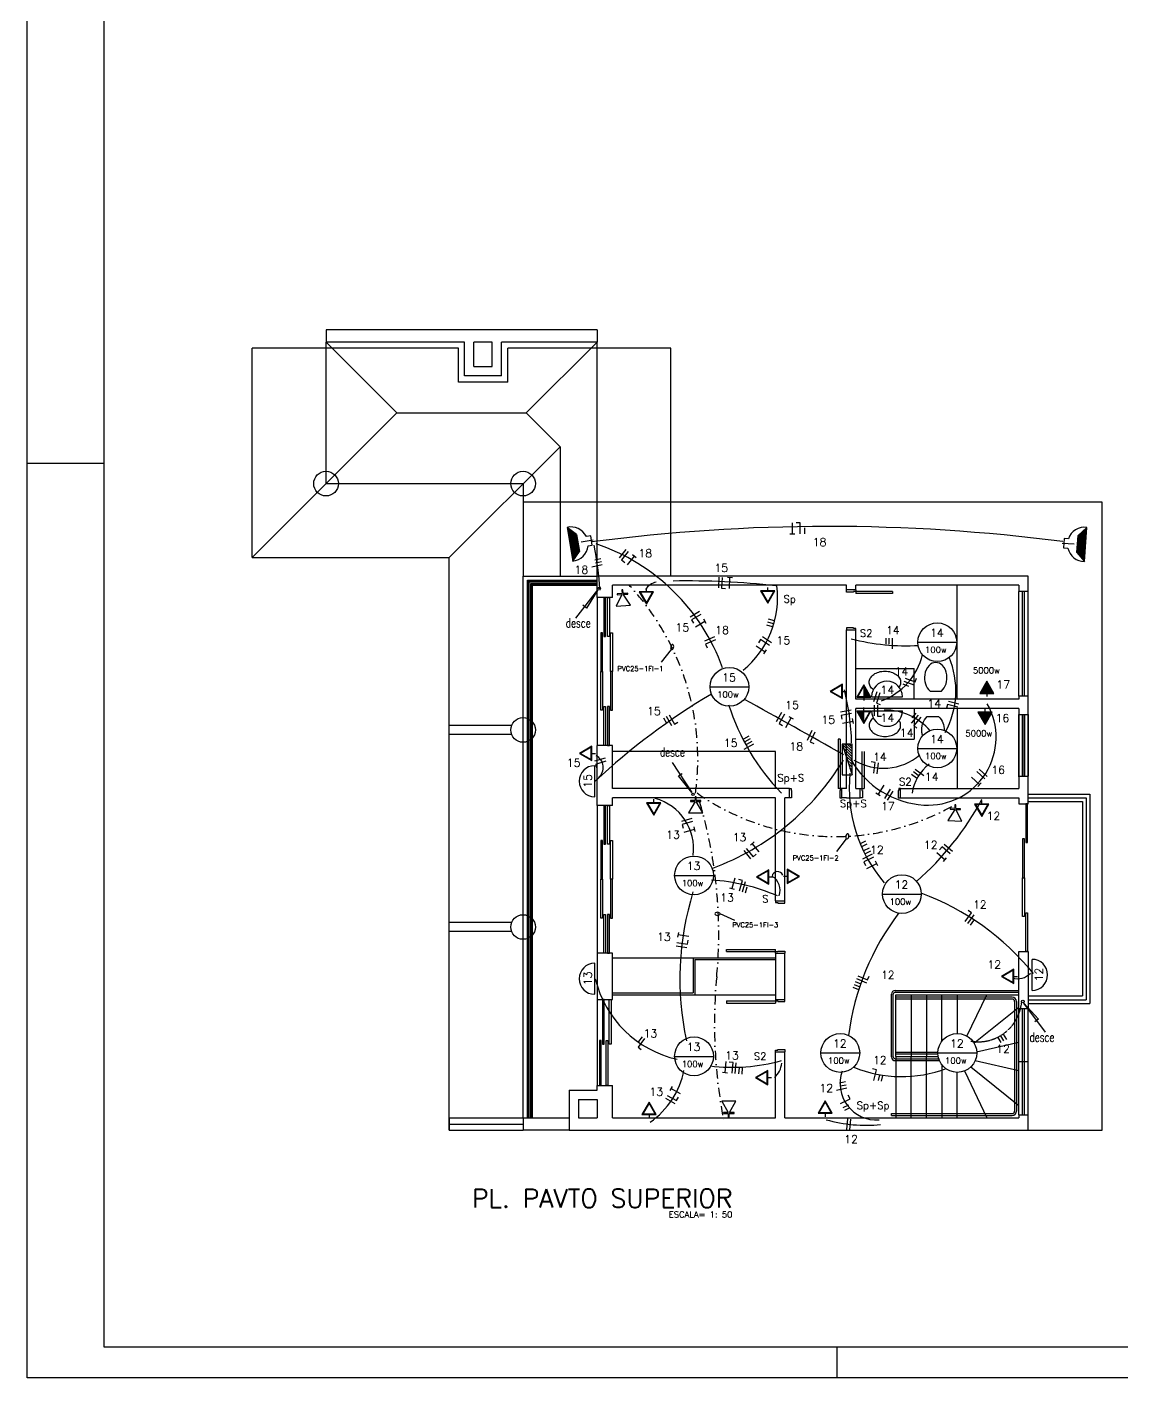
# Model space of a CAD drawing. Extents: x -435 to 5505, y -2177 to 2023.
# Drawn here: x -435 to 1343, y -2177 to 17 of the extents above; entities that cross this region are included whole.
import ezdxf
from ezdxf.enums import TextEntityAlignment as Align

# ---------------------------------------------------------------- set-up
doc = ezdxf.new("R2010")
doc.units = 0
doc.header["$MEASUREMENT"] = 0
doc.linetypes.add('DASHDOT', pattern=[1, 0.5, -0.25, 0, -0.25])
doc.linetypes.add('HIDDEN', pattern=[0.375, 0.25, -0.125])
doc.layers.get('0').update_dxf_attribs({"linetype": 'CONTINUOUS'})
for name, color, linetype in [('100', 6, 'CONTINUOUS'), ('ELETRI', 5, 'CONTINUOUS'), ('ELETRIN', 5, 'HIDDEN'), ('ELETRON', 5, 'CONTINUOUS'), ('TELEFSU', 3, 'CONTINUOUS'), ('TXT', 7, 'CONTINUOUS')]:
    doc.layers.add(name, color=color, linetype=linetype)
doc.styles.add('ROMANS', font='romans')
doc.styles.get("Standard").update_dxf_attribs({"font": 'romans.shx', "height": 8})

# ---------------------------------------------------------------- blocks, each defined once
blk = doc.blocks.new('TA')
at = {"layer": 'ELETRON', "linetype": 'CONTINUOUS'}
for p, q in [((0.9, 10.9), (-19.1, -0.8)), ((0, 9.3), (-17.3, -0.8)), ((-16, 0), (0, 0)), ((-15, 0.6), (0, 0.6)), ((-14.1, 1.1), (0, 1.1)), ((-13.1, 1.7), (0, 1.7)), ((-12.1, 2.2), (0, 2.2)), ((-11.2, 2.8), (0, 2.8)), ((-10.2, 3.4), (0, 3.4)), ((-9.2, 3.9), (0, 3.9)), ((-8.3, 4.5), (0, 4.5)), ((-7.3, 5.1), (0, 5.1)), ((-6.3, 5.6), (0, 5.6)), ((-5.4, 6.2), (0, 6.2)), ((-4.4, 6.8), (0, 6.8)), ((-3.4, 7.3), (0, 7.3)), ((-2.5, 7.9), (0, 7.9)), ((-1.5, 8.4), (0, 8.4)), ((-0.6, 9), (0, 9)), ((0, -10.7), (0, 9.3)), ((0.9, -12.2), (0.9, 10.9)), ((-19.1, -0.8), (0.9, -12.2)), ((-17.3, -0.8), (0, -10.7)), ((-17.3, -0.8), (5.8, -0.8)), ((-17, -0.6), (0, -0.6)), ((-16.6, -1.1), (0, -1.1)), ((-15.7, -1.7), (0, -1.7)), ((-14.7, -2.3), (0, -2.3)), ((-13.7, -2.8), (0, -2.8)), ((-12.7, -3.4), (0, -3.4)), ((-11.7, -3.9), (0, -3.9)), ((-10.7, -4.5), (0, -4.5)), ((-9.8, -5.1), (0, -5.1)), ((-8.8, -5.6), (0, -5.6)), ((-7.8, -6.2), (0, -6.2)), ((-6.8, -6.8), (0, -6.8)), ((-5.8, -7.3), (0, -7.3)), ((-4.8, -7.9), (0, -7.9)), ((-3.9, -8.4), (0, -8.4)), ((-2.9, -9), (0, -9)), ((-1.9, -9.6), (0, -9.6)), ((-0.9, -10.1), (0, -10.1))]:
    blk.add_line(p, q, dxfattribs=at)
blk = doc.blocks.new('TM')
at = {"layer": 'ELETRON', "linetype": 'CONTINUOUS'}
for p, q in [((0.9, 11.6), (-19.1, 0)), ((0, 10.1), (-17.3, 0)), ((-17.3, 0), (0, -9.9)), ((-17.3, 0), (6.8, 0)), ((-16.6, 0.4), (0, 0.4)), ((-15.7, 0.9), (0, 0.9)), ((-14.7, 1.5), (0, 1.5)), ((-13.7, 2.1), (0, 2.1)), ((-12.8, 2.6), (0, 2.6)), ((-11.8, 3.2), (0, 3.2)), ((-10.9, 3.8), (0, 3.8)), ((-9.9, 4.3), (0, 4.3)), ((-8.9, 4.9), (0, 4.9)), ((-8, 5.4), (0, 5.4)), ((-7, 6), (0, 6)), ((-6, 6.6), (0, 6.6)), ((-5.1, 7.1), (0, 7.1)), ((-4.1, 7.7), (0, 7.7)), ((-3.1, 8.3), (0, 8.3)), ((-2.2, 8.8), (0, 8.8)), ((-1.2, 9.4), (0, 9.4)), ((-0.2, 9.9), (0, 9.9)), ((0, -9.9), (0, 10.1)), ((0.9, -11.5), (0.9, 11.6)), ((-19.1, 0), (0.9, -11.5))]:
    blk.add_line(p, q, dxfattribs=at)
blk = doc.blocks.new('TB')
at = {"layer": 'ELETRON', "linetype": 'CONTINUOUS'}
for p, q in [((0.9, 11.6), (-19.1, 0)), ((0, 10.1), (-17.3, 0)), ((-17.3, 0), (0, -9.9)), ((0, -9.9), (0, 10.1)), ((0, 0), (6.8, 0)), ((0.9, -11.5), (0.9, 11.6)), ((-19.1, 0), (0.9, -11.5))]:
    blk.add_line(p, q, dxfattribs=at)
blk = doc.blocks.new('RRR')
at = {"layer": 'ELETRON', "color": 154}
for p, q in [((-5.1, 10.2), (-5.1, 0.3)), ((0, 9.9), (0, 0)), ((5.1, 10), (5.1, 0.1))]:
    blk.add_line(p, q, dxfattribs=at)
blk = doc.blocks.new('RRF')
at = {"layer": 'ELETRON', "color": 154}
for p, q in [((-5.1, 9.7), (-5.1, -0.1)), ((0, 9.9), (0, 0)), ((5.1, 10), (5.1, -7.5))]:
    blk.add_line(p, q, dxfattribs=at)
blk = doc.blocks.new('RRN')
at = {"layer": 'ELETRON', "color": 154}
for p, q in [((-5.1, 9.7), (-5.1, -0.1)), ((0, 9.9), (0, 0)), ((7.5, 11.3), (7.5, -6.2)), ((7.5, -6.2), (13.9, -6.2))]:
    blk.add_line(p, q, dxfattribs=at)
blk = doc.blocks.new('FN')
at = {"layer": 'ELETRON', "color": 154}
for p, q in [((0, 8.8), (0, -8.8)), ((5.2, 8.6), (5.2, -8.9)), ((5.2, -8.9), (11.7, -8.9))]:
    blk.add_line(p, q, dxfattribs=at)
blk = doc.blocks.new('RRRFN')
at = {"layer": 'ELETRON', "color": 154}
for p, q in [((-10.2, 10), (-10.2, 0.2)), ((-5.1, 9.7), (-5.1, -0.1)), ((0, 9.9), (0, 0)), ((5.1, 10), (5.1, -7.5)), ((10.1, 9.9), (10.1, -7.6)), ((10.1, -7.6), (16.5, -7.6))]:
    blk.add_line(p, q, dxfattribs=at)
blk = doc.blocks.new('RFN')
at = {"layer": 'ELETRON', "color": 154}
for p, q in [((-5.1, 8.6), (-5.1, -1.3)), ((0, 8.8), (0, -8.8)), ((5.2, 8.6), (5.2, -8.9)), ((5.2, -8.9), (11.7, -8.9))]:
    blk.add_line(p, q, dxfattribs=at)
blk = doc.blocks.new('RRFNT')
at = {"layer": 'ELETRI', "color": 154}
for p, q in [((-12.2, 9.7), (-12.2, -0.2)), ((-6.8, 9.7), (-6.8, -0.2)), ((-1.1, 9.9), (-1.1, -7.7)), ((4.1, 9.7), (4.1, -7.8)), ((19.7, 9.7), (11.7, 9.7)), ((15.7, -8), (15.7, 9.7)), ((4.1, -7.8), (10.6, -7.8))]:
    blk.add_line(p, q, dxfattribs=at)
blk = doc.blocks.new('RR')
at = {"layer": 'ELETRON', "color": 154}
for p, q in [((-2.9, 10.4), (-2.9, 0.5)), ((2.2, 10.1), (2.2, 0.2))]:
    blk.add_line(p, q, dxfattribs=at)
blk = doc.blocks.new('FNT')
at = {"layer": 'ELETRON', "color": 154}
for p, q in [((-8.9, 9), (-8.9, -8.5)), ((-3.6, 8.9), (-3.6, -8.6)), ((13.1, 8.9), (5.2, 8.9)), ((9.1, -8.8), (9.1, 8.9)), ((-3.6, -8.6), (2.8, -8.6))]:
    blk.add_line(p, q, dxfattribs=at)
blk = doc.blocks.new('RN')
at = {"layer": 'ELETRON', "color": 154}
for p, q in [((0, 9.9), (0, 0)), ((5, 9.9), (5, -7.6)), ((5, -7.6), (11.4, -7.6))]:
    blk.add_line(p, q, dxfattribs=at)
blk = doc.blocks.new('RFNT')
at = {"layer": 'ELETRON', "color": 154}
for p, q in [((-10.3, 8.8), (-10.3, -1.1)), ((-5.2, 8.9), (-5.2, -8.6)), ((0, 8.8), (0, -8.8)), ((16.7, 8.8), (8.8, 8.8)), ((12.7, -8.9), (12.7, 8.8)), ((0, -8.8), (6.4, -8.8))]:
    blk.add_line(p, q, dxfattribs=at)
blk = doc.blocks.new('RRRF')
at = {"layer": 'ELETRON', "color": 154}
for p, q in [((-7.9, 10.1), (-7.9, 0.2)), ((-2.8, 9.8), (-2.8, -0.1)), ((2.3, 10), (2.3, 0.1)), ((7.4, 10.1), (7.4, -7.4))]:
    blk.add_line(p, q, dxfattribs=at)
blk = doc.blocks.new('RNT')
at = {"layer": 'ELETRON', "color": 154}
for p, q in [((-9.2, 9.7), (-9.2, -0.1)), ((-1.7, 9.7), (-1.7, -7.8)), ((15, 9.7), (7.1, 9.7)), ((11.1, -7.9), (11.1, 9.7)), ((-1.7, -7.8), (4.8, -7.8))]:
    blk.add_line(p, q, dxfattribs=at)
blk = doc.blocks.new('FFT')
at = {"layer": 'ELETRON', "color": 154}
for p, q in [((-9.7, 8.4), (-9.7, -9.2)), ((-4.5, 8.2), (-4.5, -9.3)), ((12.2, 8.2), (4.3, 8.2)), ((8.2, -9.5), (8.2, 8.2))]:
    blk.add_line(p, q, dxfattribs=at)
blk = doc.blocks.new('TELEF')
at = {"layer": 'TELEFSU'}
for p, q in [((5.9, 0.8), (0, 0.8)), ((0, 0.8), (0, -0.8)), ((7.4, 8.6), (5.9, 8.6)), ((5.9, 8.6), (5.9, 0.8)), ((25.8, 11.5), (7.4, 0.9)), ((7.4, 0.9), (7.4, 8.6)), ((25.9, -11.5), (25.8, 11.5)), ((0, -0.8), (5.9, -0.8)), ((5.8, -0.1), (5.9, -0.1)), ((5.9, -0.8), (5.9, -8.6)), ((5.9, -8.6), (7.4, -8.6)), ((7.4, -1), (25.9, -11.5)), ((7.4, -8.6), (7.4, -1))]:
    blk.add_line(p, q, dxfattribs=at)

msp = doc.modelspace()

# ---------------------------------------------------------------- linework, layer by layer
for p, q in [((490.4, -474.2), (50.4, -474.2)), ((50.4, -474.2), (50.4, -494.2)), ((490.4, -474.2), (490.4, -494.2)), ((-69.6, -844.2), (-69.6, -504.2)), ((265.4, -504.2), (-69.6, -504.2)), ((275.4, -494.2), (50.4, -494.2)), ((50.4, -494.2), (165.4, -609.2)), ((50.4, -504.2), (50.4, -494.2)), ((50.4, -724.2), (50.4, -504.2)), ((265.4, -559.2), (265.4, -504.2)), ((275.4, -549.2), (275.4, -494.2)), ((320.4, -494.2), (290.4, -494.2)), ((290.4, -534.2), (290.4, -494.2)), ((320.4, -534.2), (320.4, -494.2)), ((335.4, -549.2), (335.4, -494.2)), ((490.4, -494.2), (335.4, -494.2)), ((610.4, -504.2), (345.4, -504.2)), ((345.4, -559.2), (345.4, -504.2)), ((490.4, -494.2), (375.4, -609.2)), ((490.4, -874.2), (490.4, -494.2)), ((610.4, -874.2), (610.4, -504.2)), ((290.4, -534.2), (320.4, -534.2)), ((345.4, -559.2), (265.4, -559.2)), ((335.4, -549.2), (275.4, -549.2)), ((-69.6, -844.2), (165.4, -609.2)), ((165.4, -609.2), (375.4, -609.2)), ((430.4, -664.2), (375.4, -609.2)), ((250.4, -844.2), (430.4, -664.2)), ((430.4, -664.2), (430.4, -874.2)), ((50.4, -724.2), (370.4, -724.2)), ((370.4, -724.2), (370.4, -874.2)), ((1310.4, -754.2), (370.4, -754.2)), ((1310.4, -1774.2), (1310.4, -754.2)), ((-69.6, -844.2), (250.4, -844.2)), ((250.4, -1774.2), (250.4, -844.2)), ((370.4, -1754.2), (370.4, -874.2)), ((370.4, -874.2), (490.4, -874.2)), ((1190.4, -874.2), (490.4, -874.2)), ((490.4, -909.2), (490.4, -874.2)), ((1190.4, -899.2), (1190.4, -874.2)), ((377.4, -1754.2), (377.4, -881.2)), ((377.4, -881.2), (490.4, -881.2)), ((378.6, -1754.2), (378.6, -882.4)), ((378.6, -882.4), (490.4, -882.4)), ((380.1, -1754.2), (380.1, -883.9)), ((380.1, -883.9), (490.4, -883.9)), ((382.7, -1754.2), (382.7, -886.5)), ((382.7, -886.5), (490.4, -886.5)), ((384.2, -1754.2), (384.2, -888)), ((384.2, -888), (490.4, -888)), ((385.4, -1754.2), (385.4, -889.2)), ((385.4, -889.2), (490.4, -889.2)), ((895.4, -889.2), (515.4, -889.2)), ((515.4, -909.2), (515.4, -889.2)), ((895.4, -896.7), (895.4, -889.2)), ((910.4, -896.7), (895.4, -896.7)), ((895.4, -900.2), (895.4, -896.7)), ((910.4, -899.2), (906.9, -899.2)), ((906.9, -899.2), (906.9, -900.2)), ((910.4, -896.7), (910.4, -889.2)), ((1175.4, -889.2), (910.4, -889.2)), ((910.4, -896.7), (910.4, -899.2)), ((970.4, -899.2), (910.4, -899.2)), ((910.4, -899.2), (910.4, -902.7)), ((970.4, -899.2), (970.4, -902.7)), ((1075.4, -1074.2), (1075.4, -889.2)), ((1175.4, -889.2), (1175.4, -899.2)), ((1175.4, -1069.2), (1175.4, -899.2)), ((1190.4, -899.2), (1175.4, -899.2)), ((1190.4, -899.2), (1175.4, -899.2)), ((1181.4, -1069.2), (1181.4, -899.2)), ((1184.4, -1069.2), (1184.4, -899.2)), ((1190.4, -1069.2), (1190.4, -899.2)), ((490.4, -909.2), (490.4, -1149.2)), ((515.4, -909.2), (490.4, -909.2)), ((504.4, -909.2), (501.4, -909.2)), ((501.4, -909.2), (501.4, -972.2)), ((504.4, -972.2), (504.4, -909.2)), ((507.4, -972.2), (507.4, -909.2)), ((507.4, -909.2), (510.4, -909.2)), ((510.4, -909.2), (510.4, -972.2)), ((906.9, -900.2), (895.4, -900.2)), ((970.4, -902.7), (910.4, -902.7)), ((895.4, -958.2), (895.4, -961.7)), ((906.9, -958.2), (895.4, -958.2)), ((895.4, -961.7), (910.4, -961.7)), ((895.4, -1207.6), (895.4, -961.7)), ((906.9, -959.2), (906.9, -958.2)), ((910.4, -959.2), (906.9, -959.2)), ((910.4, -961.7), (910.4, -959.2)), ((910.4, -1074.2), (910.4, -961.7)), ((499.4, -966.2), (496.4, -966.2)), ((496.4, -966.2), (496.4, -1029.2)), ((499.4, -1029.2), (499.4, -966.2)), ((501.4, -972.2), (504.4, -972.2)), ((510.4, -972.2), (507.4, -972.2)), ((512.4, -1029.2), (512.4, -966.2)), ((512.4, -966.2), (515.4, -966.2)), ((515.4, -966.2), (515.4, -1029.2)), ((496.4, -1029.2), (499.4, -1029.2)), ((496.4, -1029.2), (499.4, -1029.2)), ((496.4, -1092.2), (496.4, -1029.2)), ((499.4, -1029.2), (499.4, -1092.2)), ((515.4, -1029.2), (512.4, -1029.2)), ((515.4, -1029.2), (512.4, -1029.2)), ((512.4, -1029.2), (512.4, -1092.2)), ((515.4, -1092.2), (515.4, -1029.2)), ((910.4, -1024.2), (1005.4, -1024.2)), ((1005.4, -1074.2), (1005.4, -1024.2)), ((895.4, -1209.2), (895.4, -1074.2)), ((1175.4, -1074.2), (910.4, -1074.2)), ((1175.4, -1069.2), (1175.4, -1074.2)), ((1190.4, -1069.2), (1175.4, -1069.2)), ((1190.4, -1104.2), (1190.4, -1069.2)), ((499.4, -1092.2), (496.4, -1092.2)), ((501.4, -1086.2), (504.4, -1086.2)), ((501.4, -1149.2), (501.4, -1086.2)), ((504.4, -1086.2), (504.4, -1149.2)), ((510.4, -1086.2), (507.4, -1086.2)), ((507.4, -1086.2), (507.4, -1149.2)), ((510.4, -1149.2), (510.4, -1086.2)), ((512.4, -1092.2), (515.4, -1092.2)), ((1175.4, -1089.2), (910.4, -1089.2)), ((910.4, -1203.9), (910.4, -1089.2)), ((910.4, -1203.9), (910.4, -1089.2)), ((1005.4, -1089.2), (1005.4, -1139.2)), ((1075.4, -1089.2), (1075.4, -1219.2)), ((1175.4, -1089.2), (1175.4, -1099.2)), ((351.8, -1116.7), (250.4, -1116.7)), ((1175.4, -1099.2), (1175.4, -1199.2)), ((1175.4, -1099.2), (1190.4, -1099.2)), ((1175.4, -1200.2), (1175.4, -1099.2)), ((1181.4, -1099.2), (1181.4, -1199.2)), ((1181.4, -1200.2), (1181.4, -1099.2)), ((1184.4, -1099.2), (1184.4, -1199.2)), ((1184.4, -1200.2), (1184.4, -1099.2)), ((1190.4, -1099.2), (1190.4, -1199.2)), ((1190.4, -1200.2), (1190.4, -1099.2)), ((351.8, -1131.7), (250.4, -1131.7)), ((881.9, -1139.2), (881.9, -1219.2)), ((885.4, -1139.2), (881.9, -1139.2)), ((885.4, -1139.2), (885.4, -1219.2)), ((910.4, -1139.2), (1005.4, -1139.2)), ((490.4, -1246.7), (490.4, -1149.2)), ((515.4, -1149.2), (490.4, -1149.2)), ((504.4, -1149.2), (501.4, -1149.2)), ((507.4, -1149.2), (510.4, -1149.2)), ((515.4, -1219.2), (515.4, -1149.2)), ((780.4, -1159.2), (515.4, -1159.2)), ((780.4, -1219.2), (780.4, -1159.2)), ((920.4, -1159.2), (920.4, -1219.2)), ((923.9, -1159.3), (923.9, -1219.2)), ((895.4, -1219.2), (895.4, -1194.5)), ((910.4, -1219.2), (910.4, -1203.8)), ((1175.4, -1199.2), (1175.4, -1219.2)), ((1175.4, -1199.2), (1190.4, -1199.2)), ((1190.4, -1244.2), (1190.4, -1199.2)), ((802.9, -1219.2), (515.4, -1219.2)), ((802.9, -1234.2), (802.9, -1219.2)), ((802.9, -1219.2), (805.4, -1219.2)), ((805.4, -1219.2), (805.4, -1222.7)), ((805.4, -1222.7), (806.4, -1222.7)), ((806.4, -1222.7), (806.4, -1234.2)), ((885.4, -1219.2), (881.9, -1219.2)), ((884.4, -1222.7), (884.4, -1234.2)), ((885.4, -1222.7), (884.4, -1222.7)), ((887.9, -1219.2), (885.4, -1219.2)), ((885.4, -1219.2), (885.4, -1222.7)), ((887.9, -1234.2), (887.9, -1219.2)), ((895.4, -1219.2), (887.9, -1219.2)), ((910.4, -1219.2), (917.9, -1219.2)), ((917.9, -1234.2), (917.9, -1219.2)), ((917.9, -1219.2), (920.4, -1219.2)), ((920.4, -1219.2), (920.4, -1222.7)), ((920.4, -1219.2), (923.9, -1219.2)), ((920.4, -1222.7), (921.4, -1222.7)), ((921.4, -1222.7), (921.4, -1234.2)), ((979.4, -1222.7), (979.4, -1234.2)), ((980.4, -1222.7), (979.4, -1222.7)), ((980.4, -1219.2), (980.4, -1222.7)), ((982.9, -1219.2), (980.4, -1219.2)), ((982.9, -1234.2), (982.9, -1219.2)), ((982.9, -1219.2), (1175.4, -1219.2)), ((1190.4, -1228.2), (1290.4, -1228.2)), ((1290.4, -1228.2), (1290.4, -1568.2)), ((515.4, -1246.7), (490.4, -1246.7)), ((490.4, -1246.7), (490.4, -1486.7)), ((504.4, -1246.7), (501.4, -1246.7)), ((501.4, -1246.7), (501.4, -1309.7)), ((504.4, -1309.7), (504.4, -1246.7)), ((507.4, -1309.7), (507.4, -1246.7)), ((507.4, -1246.7), (510.4, -1246.7)), ((510.4, -1246.7), (510.4, -1309.7)), ((780.4, -1234.2), (515.4, -1234.2)), ((515.4, -1246.7), (515.4, -1234.2)), ((780.4, -1401.7), (780.4, -1234.2)), ((795.4, -1401.7), (795.4, -1234.2)), ((802.9, -1234.2), (795.4, -1234.2)), ((806.4, -1234.2), (802.9, -1234.2)), ((884.4, -1234.2), (887.9, -1234.2)), ((895.4, -1234.2), (887.9, -1234.2)), ((895.4, -1234.2), (917.9, -1234.2)), ((921.4, -1234.2), (917.9, -1234.2)), ((979.4, -1234.2), (982.9, -1234.2)), ((982.9, -1234.2), (1175.4, -1234.2)), ((1175.4, -1234.2), (1175.4, -1244.2)), ((1175.4, -1244.2), (1190.4, -1244.2)), ((1189.4, -1244.2), (1186.4, -1244.2)), ((1186.4, -1244.2), (1186.4, -1307.2)), ((1189.4, -1307.2), (1189.4, -1244.2)), ((1190.4, -1234.2), (1284.4, -1234.2)), ((1190.4, -1240.2), (1278.4, -1240.2)), ((1278.4, -1240.2), (1278.4, -1556.2)), ((1284.4, -1234.2), (1284.4, -1562.2)), ((499.4, -1303.7), (496.4, -1303.7)), ((496.4, -1303.7), (496.4, -1366.7)), ((499.4, -1366.7), (499.4, -1303.7)), ((501.4, -1309.7), (504.4, -1309.7)), ((510.4, -1309.7), (507.4, -1309.7)), ((512.4, -1366.7), (512.4, -1303.7)), ((512.4, -1303.7), (515.4, -1303.7)), ((515.4, -1303.7), (515.4, -1366.7)), ((1184.4, -1301.2), (1181.4, -1301.2)), ((1181.4, -1301.2), (1181.4, -1364.2)), ((1184.4, -1364.2), (1184.4, -1301.2)), ((1186.4, -1307.2), (1189.4, -1307.2)), ((496.4, -1366.7), (499.4, -1366.7)), ((496.4, -1366.7), (499.4, -1366.7)), ((496.4, -1429.7), (496.4, -1366.7)), ((499.4, -1366.7), (499.4, -1429.7)), ((515.4, -1366.7), (512.4, -1366.7)), ((515.4, -1366.7), (512.4, -1366.7)), ((512.4, -1366.7), (512.4, -1429.7)), ((515.4, -1429.7), (515.4, -1366.7)), ((1181.4, -1364.2), (1184.4, -1364.2)), ((1181.4, -1364.2), (1184.4, -1364.2)), ((1181.4, -1427.2), (1181.4, -1364.2)), ((1184.4, -1364.2), (1184.4, -1427.2)), ((780.4, -1401.7), (795.4, -1401.7)), ((780.4, -1401.7), (780.4, -1404.2)), ((795.4, -1405.2), (795.4, -1401.7)), ((501.4, -1423.7), (504.4, -1423.7)), ((501.4, -1486.7), (501.4, -1423.7)), ((504.4, -1423.7), (504.4, -1486.7)), ((510.4, -1423.7), (507.4, -1423.7)), ((507.4, -1423.7), (507.4, -1486.7)), ((510.4, -1486.7), (510.4, -1423.7)), ((780.4, -1404.2), (783.9, -1404.2)), ((783.9, -1404.2), (783.9, -1405.2)), ((783.9, -1405.2), (795.4, -1405.2)), ((1186.4, -1421.2), (1189.4, -1421.2)), ((1186.4, -1484.2), (1186.4, -1421.2)), ((1189.4, -1421.2), (1189.4, -1484.2)), ((351.8, -1436.7), (250.4, -1436.7)), ((499.4, -1429.7), (496.4, -1429.7)), ((512.4, -1429.7), (515.4, -1429.7)), ((1184.4, -1427.2), (1181.4, -1427.2)), ((351.8, -1451.7), (250.4, -1451.7)), ((490.4, -1486.7), (490.4, -1561.7)), ((515.4, -1486.7), (490.4, -1486.7)), ((504.4, -1486.7), (501.4, -1486.7)), ((507.4, -1486.7), (510.4, -1486.7)), ((515.4, -1561.7), (515.4, -1486.7)), ((700.4, -1480.7), (780.4, -1480.7)), ((700.4, -1484.2), (700.4, -1480.7)), ((700.4, -1484.2), (780.4, -1484.2)), ((780.4, -1484.2), (780.4, -1480.7)), ((780.4, -1486.7), (780.4, -1484.2)), ((780.4, -1484.2), (783.9, -1484.2)), ((780.4, -1486.7), (780.4, -1561.7)), ((780.4, -1486.7), (795.4, -1486.7)), ((783.9, -1483.2), (795.4, -1483.2)), ((783.9, -1484.2), (783.9, -1483.2)), ((795.4, -1483.2), (795.4, -1486.7)), ((795.4, -1561.7), (795.4, -1486.7)), ((1175.4, -1577.2), (1175.4, -1484.2)), ((1175.4, -1484.2), (1190.4, -1484.2)), ((1189.4, -1484.2), (1186.4, -1484.2)), ((1190.4, -1484.2), (1190.4, -1577.2)), ((515.4, -1494.2), (780.4, -1494.2)), ((646.4, -1494.2), (646.4, -1551.2)), ((649.4, -1497.2), (649.4, -1554.2)), ((649.4, -1497.2), (780.4, -1497.2)), ((515.4, -1551.2), (646.4, -1551.2)), ((515.4, -1554.2), (780.4, -1554.2)), ((968.4, -1655.2), (968.4, -1553.2)), ((971.4, -1655.2), (971.4, -1553.2)), ((974.4, -1547.2), (1175.4, -1547.2)), ((974.4, -1550.2), (1175.4, -1550.2)), ((975.4, -1654.2), (975.4, -1554.2)), ((975.4, -1554.2), (1175.4, -1554.2)), ((1000.4, -1554.2), (1000.4, -1654.2)), ((1025.4, -1554.2), (1025.4, -1654.2)), ((1050.4, -1629.5), (1050.4, -1554.2)), ((1075.4, -1554.2), (1075.4, -1617.2)), ((1091.1, -1621.4), (1123.5, -1554.2)), ((1190.4, -1556.2), (1278.4, -1556.2)), ((490.4, -1561.7), (515.4, -1561.7)), ((490.4, -1561.7), (490.4, -1701.7)), ((502.2, -1561.7), (499.2, -1561.7)), ((499.2, -1561.7), (499.2, -1634.7)), ((502.2, -1634.7), (502.2, -1561.7)), ((510.2, -1634.7), (510.2, -1561.7)), ((510.2, -1561.7), (513.2, -1561.7)), ((513.2, -1561.7), (513.2, -1634.7)), ((700.4, -1564.2), (780.4, -1564.2)), ((700.4, -1564.2), (700.4, -1567.7)), ((700.4, -1567.7), (780.4, -1567.7)), ((780.4, -1561.7), (795.4, -1561.7)), ((780.4, -1561.7), (780.4, -1564.2)), ((780.4, -1564.2), (783.9, -1564.2)), ((780.4, -1564.2), (780.4, -1567.7)), ((783.9, -1564.2), (783.9, -1565.2)), ((783.9, -1565.2), (795.4, -1565.2)), ((795.4, -1565.2), (795.4, -1561.7)), ((975.4, -1654.2), (975.4, -1558.2)), ((1164.4, -1558.2), (975.4, -1558.2)), ((1164.4, -1561.2), (975.4, -1561.2)), ((1102.4, -1632.6), (1175.4, -1574.4)), ((1168.4, -1565.2), (1168.4, -1743.2)), ((1171.4, -1565.2), (1171.4, -1743.2)), ((1175.4, -1749.2), (1175.4, -1577.2)), ((1190.4, -1577.2), (1175.4, -1577.2)), ((1181.4, -1749.2), (1181.4, -1577.2)), ((1184.4, -1749.2), (1184.4, -1577.2)), ((1190.4, -1562.2), (1284.4, -1562.2)), ((1190.4, -1568.2), (1290.4, -1568.2)), ((1190.4, -1749.2), (1190.4, -1577.2)), ((497.2, -1628.7), (494.2, -1628.7)), ((494.2, -1628.7), (494.2, -1701.7)), ((497.2, -1701.7), (497.2, -1628.7)), ((499.2, -1634.7), (502.2, -1634.7)), ((505.2, -1701.7), (505.2, -1628.7)), ((505.2, -1628.7), (508.2, -1628.7)), ((508.2, -1628.7), (508.2, -1701.7)), ((513.2, -1634.7), (510.2, -1634.7)), ((780.4, -1646.7), (780.4, -1644.2)), ((780.4, -1644.2), (783.9, -1644.2)), ((783.9, -1643.2), (795.4, -1643.2)), ((783.9, -1644.2), (783.9, -1643.2)), ((795.4, -1643.2), (795.4, -1646.7)), ((1106.8, -1647), (1175.4, -1631.4)), ((780.4, -1754.2), (780.4, -1646.7)), ((780.4, -1646.7), (795.4, -1646.7)), ((795.4, -1754.2), (795.4, -1646.7)), ((974.4, -1658.2), (1045.3, -1658.2)), ((974.4, -1661.2), (1046.4, -1661.2)), ((975.4, -1647.2), (1043.9, -1647.2)), ((975.4, -1650.2), (1043.9, -1650.2)), ((975.4, -1654.2), (975.4, -1754.2)), ((975.4, -1654.2), (1044.3, -1654.2)), ((1000.4, -1754.2), (1000.4, -1654.2)), ((1025.4, -1754.2), (1025.4, -1654.2)), ((1104.4, -1660.8), (1175.4, -1677)), ((1190.4, -1663.2), (1175.4, -1663.2)), ((1050.4, -1667.9), (1050.4, -1754.2)), ((1075.4, -1754.2), (1075.4, -1680.2)), ((1086.8, -1678), (1123.5, -1754.2)), ((1097.1, -1671.5), (1175.4, -1733.9)), ((445.4, -1709.2), (445.4, -1774.2)), ((445.4, -1709.2), (490.4, -1709.2)), ((490.4, -1709.2), (490.4, -1701.7)), ((490.4, -1701.7), (515.4, -1701.7)), ((494.2, -1701.7), (497.2, -1701.7)), ((508.2, -1701.7), (505.2, -1701.7)), ((515.4, -1754.2), (515.4, -1701.7)), ((460.4, -1724.2), (460.4, -1754.2)), ((460.4, -1724.2), (490.4, -1724.2)), ((490.4, -1724.2), (490.4, -1754.2)), ((250.4, -1754.2), (370.4, -1754.2)), ((250.4, -1754.2), (250.4, -1774.2)), ((370.4, -1754.2), (445.4, -1754.2)), ((370.4, -1754.2), (370.4, -1774.2)), ((460.4, -1754.2), (490.4, -1754.2)), ((515.4, -1754.2), (780.4, -1754.2)), ((795.4, -1754.2), (1175.4, -1754.2)), ((968.4, -1747.2), (1164.4, -1747.2)), ((968.4, -1750.2), (968.4, -1747.2)), ((968.4, -1750.2), (1164.4, -1750.2)), ((1175.4, -1749.2), (1175.4, -1754.2)), ((1175.4, -1749.2), (1190.4, -1749.2)), ((1190.4, -1774.2), (1190.4, -1749.2)), ((250.4, -1764.2), (370.4, -1764.2)), ((250.4, -1774.2), (370.4, -1774.2)), ((445.4, -1774.2), (370.4, -1774.2)), ((445.4, -1774.2), (1310.4, -1774.2))]:
    msp.add_line(p, q)
for points in [[(938.8, -1058.6, -0.090154), (934.1, -1053.2, -0.133449), (932.4, -1046.7, -0.133449), (934.1, -1040.2, -0.106772), (939.8, -1034, -0.08274), (947.8, -1030.1, -0.071234), (957.9, -1028.7, -0.071234), (968, -1030.1, -0.08274), (975.9, -1034, -0.106772), (981.6, -1040.2, -0.133449), (983.4, -1046.7, -0.133449), (981.6, -1053.2, -0.017917), (980.8, -1054.4, -0.017917)], [(938.8, -1104.7, 0.091079), (934.1, -1110.2, 0.133449), (932.4, -1116.7, 0.133449), (934.1, -1123.2, 0.106772), (939.8, -1129.4, 0.08274), (947.8, -1133.2, 0.071234), (957.9, -1134.7, 0.071234), (968, -1133.2, 0.08274), (975.9, -1129.4, 0.106772), (981.6, -1123.2, 0.133449), (983.4, -1116.7, 0.133449), (981.6, -1110.2, 0.018011), (980.8, -1109, 0.018011)], [(1019, -1133.7, -0.053183), (1018, -1128.5, -0.245937), (1026.6, -1102.2), (1045.1, -1102.2, -0.213089), (1054.1, -1124.8, -0.213089)]]:
    msp.add_lwpolyline(points, format="xyb")
msp.add_lwpolyline([(1029.6, -1019.3, 0.17873), (1022.5, -1034.9, 0.245937), (1031.1, -1061.2), (1049.6, -1061.2, 0.245937), (1058.2, -1034.9, 0.17873), (1051.1, -1019.3, 0.191409), (1040.4, -1014.7, 0.191409)], format="xyb", close=True)
for centre in [(50.4, -724.2), (370.4, -724.2), (370.4, -1124.2), (370.4, -1444.2)]:
    msp.add_circle(centre, 20)
for centre, radius, start, end in [((974.4, -1553.2), 6, 90, 180), ((974.4, -1553.2), 3, 90, 180), ((1164.4, -1565.2), 7, 0, 90), ((1164.4, -1565.2), 4, 0, 90), ((974.4, -1655.2), 6, 180, 270), ((974.4, -1655.2), 3, 180, 270), ((1164.4, -1743.2), 4, 270, 0), ((1164.4, -1743.2), 7, 270, 0)]:
    msp.add_arc(centre, radius, start, end)
at = {"layer": '100', "color": 2}
for p, q in [((-435, -2176.5), (-435, 2023.5)), ((-310, -691.5), (-435, -691.5)), ((880, -2126.5), (880, -2176.5)), ((5505, -2176.5), (-435, -2176.5))]:
    msp.add_line(p, q, dxfattribs=at)
at = {"layer": '100'}
for p, q in [((-310, -2126.5), (-310, 1973.5)), ((5455, -2126.5), (-310, -2126.5))]:
    msp.add_line(p, q, dxfattribs=at)
at = {"layer": 'ELETRI'}
for points in [[(456.1, -942.8), (491.9, -896.6), (473.2, -926.2), (467.6, -921.7)], [(612.3, -1177.2), (644.6, -1225.9), (622.5, -1198.7), (628.6, -1194.8)], [(1218.5, -1614.7), (1183.6, -1567.9), (1207.1, -1593.8), (1201.3, -1598.1)]]:
    msp.add_lwpolyline(points, dxfattribs=at)
for centre in [(494, -894.1), (646.3, -1228.7), (1181.7, -1565.2)]:
    msp.add_circle(centre, 2, dxfattribs=at)
at = {"layer": 'ELETRIN'}
msp.add_arc((1109.3, -1559.8), 70.8, 260.3706, 353.98, dxfattribs=at)
at = {"layer": 'ELETRON', "linetype": 'CONTINUOUS'}
for p, q in [((441.7, -795.2), (450.9, -850.1)), ((457.1, -806.7), (441.7, -795.2)), ((442.4, -795.7), (441.8, -795.8)), ((443.4, -796.4), (442, -796.7)), ((444.4, -797.2), (442.1, -797.6)), ((445.3, -797.9), (442.2, -798.4)), ((446.3, -798.6), (442.4, -799.3)), ((447.3, -799.4), (442.5, -800.2)), ((448.3, -800.1), (442.7, -801)), ((449.2, -800.8), (442.8, -801.9)), ((450.2, -801.5), (443, -802.7)), ((451.2, -802.3), (443.1, -803.6)), ((452.1, -803), (443.3, -804.5)), ((453.1, -803.7), (443.4, -805.3)), ((454.1, -804.5), (443.5, -806.2)), ((455.1, -805.2), (443.7, -807.1)), ((456, -805.9), (443.8, -807.9)), ((457, -806.6), (444, -808.8)), ((457.3, -807.5), (444.1, -809.7)), ((457.4, -808.3), (444.3, -810.5)), ((457.6, -809.2), (444.4, -811.4)), ((457.7, -810.1), (444.6, -812.3)), ((457.8, -810.9), (444.7, -813.1)), ((457.1, -806.7), (461.7, -834.2)), ((480.1, -809), (473.1, -810.2)), ((482.6, -824), (480.1, -809)), ((1269.5, -836), (1271.5, -808.2)), ((1271.3, -811.6), (1284.6, -812.6)), ((1271.4, -809.8), (1284.7, -810.8)), ((1271.4, -810.7), (1284.7, -811.7)), ((1285.9, -795.3), (1271.5, -808.2)), ((1271.5, -809), (1284.8, -809.9)), ((1271.6, -808.1), (1284.8, -809.1)), ((1272.6, -807.3), (1284.9, -808.2)), ((1273.5, -806.5), (1285, -807.3)), ((1274.4, -805.7), (1285, -806.4)), ((1275.3, -804.8), (1285.1, -805.6)), ((1276.2, -804), (1285.2, -804.7)), ((1277.1, -803.2), (1285.2, -803.8)), ((1278, -802.4), (1285.3, -802.9)), ((1278.9, -801.6), (1285.4, -802.1)), ((1279.8, -800.8), (1285.4, -801.2)), ((1280.7, -800), (1285.5, -800.3)), ((1281.6, -799.1), (1285.5, -799.4)), ((1281.8, -850.8), (1285.9, -795.3)), ((1282.5, -798.3), (1285.6, -798.6)), ((1283.4, -797.5), (1285.7, -797.7)), ((1284.3, -796.7), (1285.7, -796.8)), ((1285.2, -795.9), (1285.8, -795.9)), ((458, -811.8), (444.8, -814)), ((458.1, -812.7), (445, -814.9)), ((458.3, -813.5), (445.1, -815.7)), ((458.4, -814.4), (445.3, -816.6)), ((458.6, -815.3), (445.4, -817.5)), ((458.7, -816.1), (445.6, -818.3)), ((458.9, -817), (445.7, -819.2)), ((459, -817.9), (445.8, -820.1)), ((459.1, -818.7), (446, -820.9)), ((459.3, -819.6), (446.1, -821.8)), ((459.4, -820.5), (446.3, -822.7)), ((459.6, -821.3), (446.4, -823.5)), ((459.7, -822.2), (446.6, -824.4)), ((459.9, -823.1), (446.7, -825.3)), ((460, -823.9), (446.9, -826.1)), ((460.2, -824.8), (447, -827)), ((460.3, -825.7), (447.1, -827.8)), ((460.4, -826.5), (447.3, -828.7)), ((460.6, -827.4), (447.4, -829.6)), ((460.7, -828.3), (447.6, -830.4)), ((460.9, -829.1), (447.7, -831.3)), ((461, -830), (447.9, -832.2)), ((461.2, -830.9), (448, -833)), ((461.3, -831.7), (448.2, -833.9)), ((461.4, -832.6), (448.3, -834.8)), ((461.6, -833.4), (448.4, -835.6)), ((484.1, -816), (464.8, -819.2)), ((475.8, -825.1), (482.6, -824)), ((1245.6, -820.6), (1265, -822)), ((1248.8, -813.2), (1247.7, -828.4)), ((1247.7, -828.4), (1254.8, -828.9)), ((1255.7, -813.7), (1248.8, -813.2)), ((1269.7, -833.5), (1283, -834.4)), ((1269.8, -831.7), (1283.1, -832.7)), ((1269.8, -832.6), (1283.1, -833.6)), ((1269.9, -830.8), (1283.2, -831.8)), ((1270, -829.1), (1283.3, -830.1)), ((1270, -830), (1283.3, -830.9)), ((1270.1, -828.2), (1283.4, -829.2)), ((1270.2, -826.5), (1283.5, -827.4)), ((1270.2, -827.3), (1283.4, -828.3)), ((1270.3, -824.7), (1283.6, -825.7)), ((1270.3, -825.6), (1283.6, -826.6)), ((1270.4, -823.8), (1283.7, -824.8)), ((1270.5, -822.1), (1283.8, -823.1)), ((1270.5, -823), (1283.8, -823.9)), ((1270.6, -821.2), (1283.9, -822.2)), ((1270.7, -819.5), (1284, -820.4)), ((1270.7, -820.3), (1284, -821.3)), ((1270.8, -818.6), (1284.1, -819.6)), ((1270.9, -816.8), (1284.2, -817.8)), ((1270.9, -817.7), (1284.1, -818.7)), ((1271, -815.1), (1284.3, -816.1)), ((1271, -816), (1284.3, -816.9)), ((1271.1, -814.2), (1284.4, -815.2)), ((1271.2, -812.5), (1284.5, -813.4)), ((1271.2, -813.3), (1284.5, -814.3)), ((461.6, -834.3), (448.6, -836.5)), ((461, -835.3), (448.7, -837.4)), ((460.3, -836.3), (448.9, -838.2)), ((459.6, -837.3), (449, -839.1)), ((458.9, -838.3), (449.2, -840)), ((458.2, -839.3), (449.3, -840.8)), ((457.5, -840.4), (449.5, -841.7)), ((456.9, -841.4), (449.6, -842.6)), ((456.2, -842.4), (449.7, -843.4)), ((455.5, -843.4), (449.9, -844.3)), ((454.8, -844.4), (450, -845.2)), ((454.1, -845.4), (450.2, -846)), ((453.4, -846.4), (450.3, -846.9)), ((452.7, -847.4), (450.5, -847.8)), ((452.1, -848.4), (450.6, -848.6)), ((451.4, -849.4), (450.7, -849.5)), ((450.9, -850.1), (461.7, -834.2)), ((1269.5, -836), (1281.8, -850.8)), ((1269.6, -834.3), (1282.9, -835.3)), ((1269.6, -835.2), (1282.9, -836.2)), ((1269.6, -836.1), (1282.8, -837.1)), ((1270.4, -837), (1282.7, -837.9)), ((1271.2, -838), (1282.7, -838.8)), ((1272, -838.9), (1282.6, -839.7)), ((1272.7, -839.8), (1282.6, -840.6)), ((1273.5, -840.8), (1282.5, -841.4)), ((1274.3, -841.7), (1282.4, -842.3)), ((1275, -842.7), (1282.4, -843.2)), ((1275.8, -843.6), (1282.3, -844.1)), ((1276.6, -844.5), (1282.2, -844.9)), ((1277.4, -845.5), (1282.2, -845.8)), ((1278.1, -846.4), (1282.1, -846.7)), ((1278.9, -847.3), (1282, -847.6)), ((1279.7, -848.3), (1282, -848.4)), ((1280.5, -849.2), (1281.9, -849.3)), ((1281.2, -850.1), (1281.9, -850.2)), ((1011.4, -981.7), (1074.4, -981.7)), ((673.9, -1054.2), (736.9, -1054.2)), ((936, -1070.2), (986.4, -1070.2)), ((936, -1093.1), (986.4, -1093.1)), ((888.6, -1147), (888.6, -1197.1)), ((904.4, -1147), (888.6, -1147)), ((888.6, -1147), (904.4, -1197.1)), ((889, -1148), (904.4, -1163.5)), ((890.9, -1154.2), (904.4, -1167.7)), ((892.1, -1147), (904.4, -1159.3)), ((892.8, -1160.3), (904.4, -1171.9)), ((896.3, -1147), (904.4, -1155.1)), ((900.5, -1147), (904.4, -1150.9)), ((904.4, -1197.1), (904.4, -1147)), ((1011.4, -1154.2), (1074.4, -1154.2)), ((486.6, -1232.7), (486.6, -1182.3)), ((894.8, -1166.5), (904.4, -1176.1)), ((896.7, -1172.6), (904.4, -1180.3)), ((898.6, -1178.7), (904.4, -1184.5)), ((888.6, -1197.1), (904.4, -1197.1)), ((900.6, -1184.9), (904.4, -1188.7)), ((902.5, -1191), (904.4, -1192.9)), ((616.4, -1360.4), (679.4, -1360.4)), ((953.9, -1390.7), (1016.9, -1390.7)), ((486.6, -1553.4), (486.6, -1503)), ((1196.7, -1547.1), (1196.7, -1496.7)), ((616.4, -1654.2), (679.4, -1654.2)), ((853.9, -1648.7), (916.9, -1648.7)), ((1043.9, -1648.7), (1106.9, -1648.7))]:
    msp.add_line(p, q, dxfattribs=at)
at = {"layer": 'ELETRON'}
msp.add_line((515.4, -1486.7), (515.4, -1486.7), dxfattribs=at)
at = {"layer": 'ELETRON', "linetype": 'CONTINUOUS'}
for centre in [(1042.9, -981.7), (705.4, -1054.2), (1042.9, -1154.2), (647.9, -1360.4), (985.4, -1390.7), (647.9, -1654.2), (885.4, -1648.7), (1075.4, -1648.7)]:
    msp.add_circle(centre, 31.5, dxfattribs=at)
for centre, radius, start, end in [((448, -822.4), 27.9, 25.9269, 103.0719), ((1282.1, -822.9), 27.9, 82.2209, 160.7872), ((448, -822.4), 27.9, 275.8363, 354.4026), ((1282.1, -822.9), 27.9, 192.3116, 269.4565), ((961.2, -1070.2), 25.2, 0, 180), ((961.2, -1093.1), 25.2, 180, 360), ((486.6, -1207.5), 25.2, 90, 270), ((486.6, -1528.2), 25.2, 90, 270), ((1196.7, -1521.9), 25.2, 270, 90)]:
    msp.add_arc(centre, radius, start, end, dxfattribs=at)
at = {"layer": 'ELETRON'}
for centre, radius, start, end in [((866.2, -3739.2), 2945.5, 82.5778, 97.5042), ((-368.5, -972.8), 867.3, 4.9917, 9.8842), ((382.4, -1136), 331.7, 19.8562, 71.2965), ((591.5, -910.8), 26.9, 100.4758, 146.8575), ((636.6, -2177.5), 1295.3, 83.62, 90.9962), ((629.7, -908.6), 153.9, 309.5356, 6.8265), ((992.2, -631.5), 355.9, 255.5327, 273.2785), ((915, -976.6), 107, 290.542, 346.3439), ((935, -1060.6), 138.1, 330.7254, 23.2437), ((1224.3, -1993.9), 1077.7, 120.5697, 133.1213), ((-6101.2, -13472.2), 14155, 60.40019, 61.14552), ((523.1, -1153), 380.7, 1.2201, 14.3238), ((1051.7, -972.8), 364.7, 197.6194, 224.101), ((957.9, -1188.7), 96.9, 40.2799, 90.6242), ((1028.2, -1136.1), 110.2, 266.2131, 29.5931), ((479.6, -1185), 21, 308.6508, 64.0408), ((532, -955.9), 419.1, 290.4349, 328.7838), ((1030.7, -1098.4), 148, 209.9491, 266.2131), ((955.2, -1094), 92.3, 238.9687, 310.171), ((1078.4, -1240.1), 77.7, 128.7942, 170.0028), ((1133.2, -1219.3), 233.4, 173.8948, 220.9209), ((563.4, -1316.5), 83.7, 352.1612, 75.2659), ((696.6, -1012.6), 474.9, 311.2147, 331.8283), ((783.6, -1363.3), 9.16, 20.854, 171.8153), ((654.5, -1694.7), 327.5, 66.8347, 86.197), ((762.1, -1384.5), 25.7, 339.9464, 61.1992), ((1109.4, -1528.9), 484.4, 162.9907, 191.9377), ((870.7, -1785.4), 422.2, 38.9709, 69.7473), ((1307, -1671.2), 411.2, 142.5944, 172.9199), ((659, -1487), 176.3, 193.5943, 257.3882), ((1172.6, -1497.5), 30.7, 255.1958, 314.6417), ((710.5, -1376.8), 295.2, 262.9006, 285.5647), ((756.3, -1663), 34, 310.6887, 356.1405), ((500.6, -1651.6), 133.4, 304.796, 349.0161), ((944.4, -1698.1), 59.5, 160.4984, 273.7843), ((985.3, -1481.2), 205.9, 247.8226, 290.5419), ((927.3, -1529.6), 236.6, 254.15, 275.6998)]:
    msp.add_arc(centre, radius, start, end, dxfattribs=at)
at = {"layer": 'TELEFSU', "linetype": 'DASHDOT', "ltscale": 30}
for centre, radius, start, end in [((240.6, -1171.4), 413.4, 352.2887, 43.1095), ((877.1, -906.3), 391, 234.9876, 300.3419), ((-69.3, -1454.7), 757.3, 354.6834, 17.4243), ((1511.2, -1601.8), 830.1, 174.6834, 191.0465)]:
    msp.add_arc(centre, radius, start, end, dxfattribs=at)
at = {"layer": 'TXT', "linetype": 'CONTINUOUS'}
for p, q in [((595.2, -1014.1), (611.1, -993.6)), ((879.6, -1321.5), (895.5, -1301)), ((714, -1433.5), (690.2, -1423))]:
    msp.add_line(p, q, dxfattribs=at)
at = {"layer": 'TXT', "linetype": 'CONTINUOUS', "extrusion": (0, 0, -1)}
for centre, major_axis in [((612.4, -989.6), (-1.02, -4.09)), ((896.8, -1297), (-1.02, -4.09)), ((686, -1422.8), (4.21, 0))]:
    msp.add_ellipse(centre, major_axis=major_axis, ratio=0.588328, dxfattribs=at)

# ---------------------------------------------------------------- block references
at = {"layer": 'ELETRIN'}
for name, p, rotation in [('RNT', (818.6, -795.9), 180), ('FNT', (538.4, -843.5), 321.8674796060594), ('RRF', (488, -853.3), 282.2753438323616), ('FNT', (696.7, -885.5), 357.3997539926615), ('FNT', (653.3, -944.3), 300.0906469984733), ('RRR', (776.6, -951.3), 75.36670419118987), ('FN', (672.9, -976.5), 293.2170123799764), ('FNT', (761.2, -984.9), 236.2864384098085), ('RFN', (996.6, -1047.9), 68.73229295795237), ('FN', (942, -1070.3), 340.3622735096536), ('RFN', (607.1, -1109.5), 29.33602203150951), ('FNT', (793.4, -1108.1), 331.210690937959), ('FNT', (895.7, -1102.5), 281.3197394497117), ('RFN', (1006.4, -1106.7), 319.7887289353702), ('FN', (1069.5, -1080.1), 254.4627614884396), ('RRRF', (731.8, -1145.9), 299.3794926678112), ('FN', (835.5, -1133.3), 335.0025987209702), ('FN', (495, -1172.5), 286.713248652791), ('FN', (946.2, -1186.5), 172.8812691618275), ('RRF', (1012, -1197.7), 53.94840668778745), ('FFT', (1111, -1201.3), 227.0957365458189), ('FFT', (958, -1226), 148.0174896552569), ('FNT', (637.9, -1278.9), 285.5372385115604), ('FNT', (741.1, -1321.2), 39.44748049608594), ('RRFNT', (928.8, -1331.4), 296.5854050686646), ('RR', (918.4, -1312), 296.5854175742261), ('FNT', (1054.7, -1322.3), 229.0604441428168), ('RFNT', (724, -1377.1), 163.3147575364355), ('RFN', (1097.4, -1431.5), 144.4864003539074), ('FNT', (629.2, -1467.2), 80.9017693513538), ('RRRFN', (918.9, -1536.5), 67.36206022274526), ('RN', (557.7, -1630.3), 323.1545274574761), ('RRR', (1146, -1620.7), 210.9413405587164), ('RRFNT', (714.7, -1672.2), 174.8101611491783), ('RRN', (949.7, -1684.1), 165.9756947622726), ('FNT', (613.7, -1718.8), 60.92378575308731), ('RRF', (885.2, -1702.9), 282.2753642561528), ('RRN', (899.1, -1732.7), 116.5854381688605), ('FN', (896.1, -1764.4), 354.8101638500295)]:
    msp.add_blockref(name, p, dxfattribs=dict(at, rotation=rotation))
for name, p in [('RRF', (964.4, -984.9)), ('FN', (940.5, -1092.7))]:
    msp.add_blockref(name, p, dxfattribs=at)
at = {"layer": 'ELETRON'}
for name, p, rotation in [('TB', (570.7, -900.7), 90), ('TB', (767.7, -899.4), 90), ('TM', (923.6, -1069.8), 270), ('TA', (1124, -1063.9), 270), ('TM', (923.6, -1094.6), 90), ('TA', (1119.7, -1096), 90), ('TB', (582.5, -1243.6), 90), ('TB', (1115.1, -1245.5), 90), ('TB', (800, -1362), 180), ('TB', (574.8, -1747.5), 270), ('TB', (860.7, -1745.5), 270)]:
    msp.add_blockref(name, p, dxfattribs=dict(at, rotation=rotation))
for p in [(888, -1061.6), (480.9, -1162.2), (768.5, -1362.9), (1166.2, -1524.4), (766.7, -1688.8)]:
    msp.add_blockref('TB', p, dxfattribs=at)
at = {"layer": 'TELEFSU'}
for p, rotation in [((531.4, -896.6), 273.8174519142217), ((650.6, -1233), 270), ((1072.4, -1245.9), 267.7954485949434), ((704.4, -1753), 90)]:
    msp.add_blockref('TELEF', p, dxfattribs=dict(at, rotation=rotation))

# ---------------------------------------------------------------- texts
at = {"linetype": 'HIDDEN', "style": 'ROMANS', "width": 0.7}
for p in [(439.7, -957.9), (592.5, -1167.5), (1192.6, -1630.6)]:
    msp.add_text('desce', height=15, dxfattribs=at).set_placement(p)
at = {"color": 4}
msp.add_text('PL. PAVTO SUPERIOR', height=30, dxfattribs=at).set_placement((710.2, -1899.8), align=Align.RIGHT)
msp.add_text('ESCALA= 1: 50', height=10).set_placement((710.2, -1916), align=Align.RIGHT)
at = {"layer": 'ELETRI', "color": 3, "linetype": 'CONTINUOUS', "style": 'ROMANS'}
for s, p in [('Sp', (793.3, -917.5)), ('S2', (917.2, -972.8)), ('Sp+S', (783.1, -1208)), ('S2', (980.7, -1214.2)), ('Sp+S', (884.6, -1249.5)), ('S', (758.5, -1404.4)), ('S2', (745, -1660.1)), ('Sp+Sp', (911.9, -1739.8))]:
    msp.add_text(s, height=12, dxfattribs=at).set_placement(p)
at = {"layer": 'ELETRON', "color": 7, "linetype": 'CONTINUOUS', "style": 'ROMANS'}
for s, height, p in [('18', 13, (557.6, -843.8)), ('18', 13, (840.6, -825.6)), ('15', 13, (680.9, -867.6)), ('18', 13, (453.9, -870.4)), ('15', 13, (617.8, -964.2)), ('18', 13, (682.3, -968.4)), ('14', 13, (959.5, -968.7)), ('14', 13, (1031, -972.9)), ('15', 13, (781.8, -985.2)), ('100w', 10, (1023, -999.1)), ('14', 13, (973.5, -1035.9)), ('5000w', 10, (1100.8, -1032.5)), ('15', 13, (693.5, -1045.4)), ('14', 13, (950.6, -1065.5)), ('17', 13, (1138.9, -1056.9)), ('100w', 10, (685.5, -1071.6)), ('14', 13, (1026.8, -1087.7)), ('15', 13, (571.6, -1100)), ('15', 13, (795.8, -1090.2)), ('15', 13, (854.6, -1114)), ('14', 13, (950.6, -1110.8)), ('16', 13, (1137.5, -1111.5)), ('15', 13, (696.3, -1151.8)), ('14', 13, (982, -1135.3)), ('14', 13, (1031, -1145.4)), ('5000w', 10, (1088.5, -1134.8)), ('18', 13, (802.8, -1157.4)), ('14', 13, (938.5, -1174.5)), ('100w', 10, (1023, -1171.6)), ('15', 13, (441.3, -1184)), ('16', 13, (1130.5, -1195.5)), ('14', 13, (1022.6, -1206.7)), ('17', 13, (951.5, -1254.4)), ('12', 13, (1122.9, -1270.3)), ('13', 13, (602.7, -1300.8)), ('13', 13, (710.6, -1305)), ('12', 13, (933.6, -1325.4)), ('12', 13, (1021.1, -1317.3)), ('13', 13, (636, -1351.6)), ('100w', 10, (628, -1377.9)), ('12', 13, (973.5, -1381.9)), ('13', 13, (690.4, -1402.9)), ('100w', 10, (965.5, -1408.1)), ('12', 13, (1100.8, -1414.3)), ('13', 13, (587.8, -1466.6)), ('12', 13, (1124.2, -1511.7)), ('12', 13, (951.4, -1528.5)), ('13', 13, (566, -1623.5)), ('13', 13, (636, -1645.4)), ('12', 13, (873.5, -1639.9)), ('12', 13, (1063.5, -1639.9)), ('12', 13, (1138.4, -1648.6)), ('100w', 10, (628, -1671.6)), ('13', 13, (698.2, -1659.2)), ('100w', 10, (865.5, -1666.1)), ('12', 13, (938.4, -1666.8)), ('100w', 10, (1055.5, -1666.1)), ('13', 13, (575.4, -1718.2)), ('12', 13, (851.4, -1712.2)), ('12', 13, (891.7, -1795.3))]:
    msp.add_text(s, height=height, dxfattribs=at).set_placement(p)
for s, p in [('15', (481.9, -1218.1)), ('12', (1214.4, -1532.5)), ('13', (481.9, -1538.8))]:
    msp.add_text(s, height=13, rotation=90, dxfattribs=at).set_placement(p)
at = {"layer": 'TXT', "linetype": 'CONTINUOUS'}
for s, p in [('PVC25-1FI-1', (523.6, -1028.6)), ('PVC25-1FI-2', (808, -1336)), ('PVC25-1FI-3', (709.9, -1444.7))]:
    msp.add_text(s, height=8, dxfattribs=at).set_placement(p)

doc.saveas('drawing.dxf')
